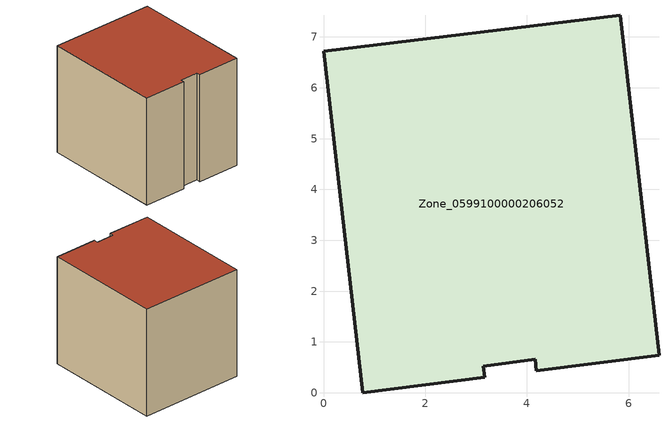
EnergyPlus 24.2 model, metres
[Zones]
Zone_0599100000206052
 floor ground (C_G): 4.18,0.43 4.16,0.66 3.15,0.52 3.17,0.3 0.77,0 0,6.72 5.84,7.43 6.6,0.74 z2.57
 wall outside (C_F): 4.18,0.43 6.6,0.74 5.84,7.43 0,6.72 0.77,0 3.17,0.3 3.15,0.52 4.16,0.66 4.18,0.43 z2.57:8.65
 roof outside (C_R): 4.16,0.66 4.18,0.43 6.6,0.74 5.84,7.43 0,6.72 0.77,0 3.17,0.3 3.15,0.52 z8.65
[BUILDING]
Pand.0599100000206052: North Axis=0; Terrain=City; Loads Convergence Tolerance Value=0.04; Temperature Convergence Tolerance Value=0.4; Solar Distribution=FullExterior; Maximum Number of Warmup Days=25; Minimum Number of Warmup Days=1
[Site:Location]
Rotterdam.The.Hague.AP_ZH_NLD Design_Conditions: Latitude=51.96; Longitude=4.45; Time Zone=1; Elevation=-4.5
[SITE:GROUNDTEMPERATURE:BUILDINGSURFACE]
18, 18, 18, 18, 18, 18, 18, 18, 18, 18, 18, 18
[MATERIAL] Thermal Absorptance=0.9; Solar Absorptance=0.7; Visible Absorptance=0.7
Name | Roughness | Thickness | Conductivity | Density | Specific Heat
G.TC.1946 | MediumSmooth | 0.15 | 1 | 540 | 1210
F.TC.1946 | Rough | 0.3 | 0.857143 | 1920 | 840
R.TC.1946 | MediumRough | 0.2 | 0.909091 | 1500 | 1000
[CONSTRUCTION]
C_G: G.TC.1946
C_F: F.TC.1946
C_R: R.TC.1946
[ZONE]
Zone_0599100000206052: Type=1; Multiplier=1; Ceiling Height=Autocalculate; Volume=Autocalculate; Floor Area=autocalculate; Part of Total Floor Area=Yes
[ZONEINFILTRATION:DESIGNFLOWRATE]
Infil_Zone_0599100000206052: Zone or ZoneList or Space or SpaceList=Zone_0599100000206052; Schedule=AlwaysOn; Design Flow Rate Calculation Method=Flow/Area; Flow Rate per Floor Area=0.003; Constant Term Coefficient=1; Temperature Term Coefficient=0; Velocity Term Coefficient=0; Velocity Squared Term Coefficient=0
[HVACTEMPLATE:ZONE:IDEALLOADSAIRSYSTEM]
Zone_0599100000206052: Maximum Heating Supply Air Temperature=50; Minimum Cooling Supply Air Temperature=13; Maximum Heating Supply Air Humidity Ratio=0.0156; Minimum Cooling Supply Air Humidity Ratio=0.0077; Heating Limit=NoLimit; Cooling Limit=NoLimit; Dehumidification Control Type=ConstantSensibleHeatRatio; Cooling Sensible Heat Ratio=0.7; Dehumidification Setpoint=60; Humidification Control Type=None; Humidification Setpoint=30; Outdoor Air Method=None; Outdoor Air Flow Rate per Person=0.00944; Outdoor Air Flow Rate per Zone Floor Area=0; Outdoor Air Flow Rate per Zone=0; Demand Controlled Ventilation Type=None; Outdoor Air Economizer Type=NoEconomizer; Heat Recovery Type=None; Sensible Heat Recovery Effectiveness=0.7; Latent Heat Recovery Effectiveness=0.65
[ZONECONTROL:THERMOSTAT]
ThermostatControl_Zone_0599100000206052: Zone or ZoneList=Zone_0599100000206052; Control Type Schedule=DualSetpointControlType; Control 1=Thermostat_Zone_0599100000206052; Temperature Difference Between Cutout And Setpoint=0
[THERMOSTATSETPOINT:DUALSETPOINT]
Thermostat_Zone_0599100000206052: Heating Setpoint Temperature Schedule=HeatingSetpoint_Zone_0599100000206052; Cooling Setpoint Temperature Schedule=CoolingSetpoint_Zone_0599100000206052
[SCHEDULE:COMPACT]
HeatingSetpoint_Zone_0599100000206052: Through: 12/31, For: AllDays, Until: 24:00, 21
CoolingSetpoint_Zone_0599100000206052: Through: 12/31, For: AllDays, Until: 24:00, 24
DualSetpointControlType: Through: 12/31, For: AllDays, Until: 24:00, 4
AlwaysOn: Through: 12/31, For: AllDays, Until: 24:00, 1
